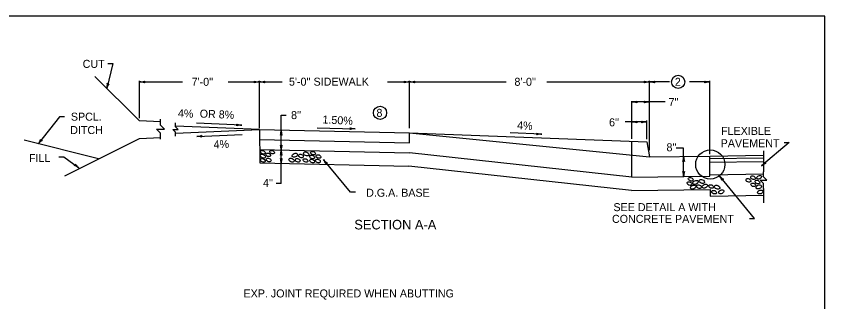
# Model space of a CAD drawing. Extents: x 39.9 to 72.9, y 2.3 to 22.3.
# Drawn here: x 53.07 to 72.88, y 15.35 to 22.35 of the extents above; entities that cross this region are included whole.
import ezdxf

# ---------------------------------------------------------------- set-up
doc = ezdxf.new("R2010")
doc.units = 0
for name, color, linetype in [('Level 1', 7, 'Continuous'), ('Level 2', 7, 'Continuous'), ('z - Construction', 7, 'Continuous')]:
    doc.layers.add(name, color=color, linetype=linetype)

msp = doc.modelspace()

# ---------------------------------------------------------------- linework, layer by layer
at = {"layer": 'Level 1'}
for p, q in [((55.433, 21.191), (55.289, 20.581)), ((55.311, 21.191), (55.433, 21.191)), ((56.085, 19.785), (54.996, 20.874)), ((56.085, 19.853), (56.085, 20.766)), ((56.085, 20.738), (57.143, 20.738)), ((58.26, 20.738), (59.025, 20.738)), ((59.025, 19.607), (59.025, 20.762)), ((59.025, 20.738), (59.585, 20.738)), ((62.165, 20.738), (62.7, 20.738)), ((62.7, 19.607), (62.7, 20.766)), ((62.7, 20.738), (65.066, 20.738)), ((66.064, 20.738), (68.58, 20.738)), ((68.58, 19.066), (68.58, 20.766)), ((69.071, 20.738), (68.58, 20.738)), ((70.058, 20.738), (69.557, 20.738)), ((70.058, 18.972), (70.058, 20.769)), ((68.152, 19.345), (68.152, 20.271)), ((68.964, 20.248), (68.152, 20.248)), ((68.58, 20.248), (68.336, 20.248)), ((54.126, 19.883), (53.608, 19.223)), ((54.249, 19.883), (54.126, 19.883)), ((59.558, 19.927), (59.68, 19.927)), ((59.558, 19.56), (59.558, 19.927)), ((56.598, 19.764), (56.085, 19.785)), ((59.025, 19.571), (56.968, 19.657)), ((58.592, 19.68), (57.487, 19.726)), ((68.519, 19.758), (67.987, 19.758)), ((68.519, 19.333), (68.519, 19.794)), ((56.968, 19.485), (59.025, 19.571)), ((57.492, 19.405), (58.603, 19.451)), ((59.025, 19.571), (59.031, 18.754)), ((59.025, 19.571), (62.7, 19.495)), ((59.558, 19.07), (59.558, 19.56)), ((60.438, 19.612), (61.37, 19.593)), ((62.7, 19.495), (68.58, 18.9)), ((62.7, 19.25), (62.7, 19.495)), ((62.7, 19.495), (68.519, 19.268)), ((65.946, 19.457), (65.167, 19.49)), ((55.081, 18.855), (53.264, 19.309)), ((54.254, 18.441), (56.085, 19.357)), ((56.085, 19.357), (56.598, 19.378)), ((59.025, 19.326), (62.7, 19.25)), ((68.152, 18.403), (68.152, 19.268)), ((68.519, 19.268), (68.58, 18.9)), ((71.999, 19.252), (71.328, 18.683)), ((71.876, 19.252), (71.999, 19.252)), ((59.028, 19.081), (62.705, 19.005)), ((59.558, 18.254), (59.558, 19.07)), ((69.417, 19.113), (69.231, 19.113)), ((69.417, 18.423), (69.417, 19.113)), ((71.373, 19.053), (71.373, 18.536)), ((54.114, 18.901), (54.236, 18.901)), ((54.236, 18.901), (54.6, 18.636)), ((61.256, 18.041), (60.594, 18.835)), ((68.152, 18.403), (62.705, 19.005)), ((68.58, 18.9), (70.058, 18.923)), ((70.058, 18.923), (71.373, 18.944)), ((70.058, 18.433), (70.058, 18.923)), ((70.059, 18.862), (71.373, 18.883)), ((59.031, 18.754), (62.681, 18.679)), ((68.136, 18.076), (62.681, 18.679)), ((70.06, 18.77), (71.373, 18.791)), ((68.152, 18.403), (70.058, 18.433)), ((70.065, 18.464), (71.373, 18.484)), ((71.156, 17.392), (70.297, 18.44)), ((59.558, 18.254), (59.435, 18.254)), ((61.379, 18.041), (61.256, 18.041)), ((68.136, 18.076), (70.063, 18.107)), ((70.063, 18.107), (70.063, 17.943)), ((71.373, 18.127), (71.373, 17.775)), ((70.063, 17.943), (71.381, 17.964)), ((71.033, 17.392), (71.156, 17.392))]:
    msp.add_line(p, q, dxfattribs=at)
for points in [[(56.598, 19.34), (56.598, 19.487), (56.5, 19.585), (56.696, 19.585), (56.598, 19.683), (56.598, 19.83)], [(56.968, 19.408), (56.968, 19.506), (56.903, 19.571), (57.034, 19.571), (56.968, 19.637), (56.968, 19.735)], [(71.373, 18.127), (71.373, 18.25), (71.291, 18.332), (71.455, 18.332), (71.373, 18.413), (71.373, 18.536)]]:
    msp.add_lwpolyline(points, dxfattribs=at)
for centre, radius in [((69.284, 20.739), 0.161), ((70.07, 18.717), 0.358)]:
    msp.add_circle(centre, radius, dxfattribs=at)
for centre, radius, start, end in [((54.916, 20.669), 0.383, 346.7236, 5.3924), ((55.662, 20.493), 0.383, 148.0708, 166.7175), ((55.323, 20.723), 0.0306, 215.4982, 297.6149), ((56.085, 21.121), 0.383, 270, 288.6688), ((56.085, 20.355), 0.383, 71.3472, 89.9939), ((56.085, 21.121), 0.383, 269.9878, 270), ((56.231, 20.738), 0.0306, 138.7746, 220.8913), ((58.88, 20.738), 0.0306, 318.7746, 40.8913), ((59.025, 21.121), 0.383, 251.3472, 269.9939), ((59.025, 20.355), 0.383, 90, 108.6688), ((59.025, 21.121), 0.383, 270, 288.6688), ((59.025, 20.355), 0.383, 71.3472, 89.9939), ((59.025, 21.121), 0.383, 269.9878, 270), ((59.025, 20.355), 0.383, 89.9878, 90), ((59.171, 20.738), 0.0306, 138.7746, 220.8913), ((62.555, 20.738), 0.0306, 318.7746, 40.8913), ((62.7, 21.121), 0.383, 251.3472, 269.9939), ((62.7, 20.355), 0.383, 90, 108.6688), ((62.7, 21.121), 0.383, 270, 288.6688), ((62.7, 20.355), 0.383, 89.9878, 90), ((62.7, 20.355), 0.383, 71.3472, 89.9939), ((62.7, 21.121), 0.383, 269.9878, 270), ((62.846, 20.738), 0.0306, 138.7746, 220.8913), ((68.435, 20.738), 0.0306, 318.7746, 40.8913), ((68.58, 21.121), 0.383, 251.3472, 269.9939), ((68.58, 20.355), 0.383, 90, 108.6688), ((68.58, 21.121), 0.383, 270, 288.6688), ((68.58, 20.355), 0.383, 71.3472, 89.9939), ((68.58, 21.121), 0.383, 269.9878, 270), ((68.58, 20.355), 0.383, 89.9878, 90), ((68.726, 20.738), 0.0306, 138.7746, 220.8913), ((69.912, 20.738), 0.0306, 318.7746, 40.8913), ((70.058, 21.121), 0.383, 251.3472, 269.9939), ((70.058, 20.355), 0.383, 90, 108.6688), ((70.058, 20.355), 0.383, 89.9878, 90), ((54.916, 20.669), 0.383, 346.7114, 346.7236), ((68.152, 20.631), 0.383, 270, 288.6688), ((68.152, 19.865), 0.383, 71.3472, 89.9939), ((68.152, 20.631), 0.383, 269.9878, 270), ((68.297, 20.248), 0.0306, 138.7746, 220.8913), ((68.435, 20.248), 0.0306, 318.7746, 40.8913), ((68.58, 20.631), 0.383, 251.3472, 269.9939), ((68.58, 19.865), 0.383, 90, 108.6688), ((68.58, 19.865), 0.383, 89.9878, 90), ((58.446, 19.686), 0.0306, 316.3885, 38.5052), ((58.576, 19.297), 0.383, 87.6139, 106.2827), ((58.608, 20.062), 0.383, 248.961, 267.6078), ((58.576, 19.297), 0.383, 87.6017, 87.6139), ((61.225, 19.596), 0.0306, 317.5857, 39.7024), ((61.378, 19.976), 0.383, 250.1583, 268.805), ((68.152, 20.141), 0.383, 270, 288.6688), ((68.152, 19.375), 0.383, 71.3472, 89.9939), ((68.152, 20.141), 0.383, 269.9878, 270), ((68.297, 19.758), 0.0306, 138.7746, 220.8913), ((68.373, 19.758), 0.0306, 318.7746, 40.8913), ((68.519, 20.141), 0.383, 251.3472, 269.9939), ((68.519, 19.375), 0.383, 90, 108.6688), ((68.519, 19.375), 0.383, 89.9878, 90), ((57.476, 19.788), 0.383, 272.3868, 291.0556), ((57.638, 19.411), 0.0306, 141.1614, 223.2781), ((59.175, 19.56), 0.383, 341.3472, 359.9939), ((59.558, 19.414), 0.0306, 48.7746, 130.8913), ((59.941, 19.56), 0.383, 180, 198.6688), ((59.941, 19.56), 0.383, 179.9878, 180), ((61.362, 19.21), 0.383, 88.8111, 107.4799), ((61.362, 19.21), 0.383, 88.7989, 88.8111), ((65.801, 19.464), 0.0306, 316.3904, 38.5071), ((65.93, 19.075), 0.383, 87.6158, 106.2846), ((65.962, 19.84), 0.383, 248.963, 267.6097), ((65.93, 19.075), 0.383, 87.6036, 87.6158), ((53.306, 19.46), 0.383, 321.8443, 340.5131), ((53.909, 18.987), 0.383, 123.1915, 141.8382), ((53.306, 19.46), 0.383, 321.8321, 321.8443), ((53.698, 19.338), 0.0306, 190.6189, 272.7356), ((57.508, 19.022), 0.383, 73.734, 92.3807), ((57.476, 19.788), 0.383, 272.3746, 272.3868), ((59.558, 19.215), 0.0306, 228.7746, 310.8913), ((59.175, 19.07), 0.383, 0, 18.6688), ((59.175, 19.07), 0.383, 341.3472, 359.9939), ((59.941, 19.07), 0.383, 161.3472, 179.9939), ((59.175, 19.07), 0.383, 359.9878, 0), ((59.941, 19.07), 0.383, 180, 198.6688), ((59.941, 19.07), 0.383, 179.9878, 180), ((59.558, 18.924), 0.0306, 48.7746, 130.8913), ((59.558, 18.889), 0.0306, 228.7746, 310.8913), ((59.175, 18.744), 0.383, 0, 18.6688), ((59.941, 18.744), 0.383, 161.3472, 179.9939), ((60.888, 19.08), 0.383, 219.8229, 238.4917), ((60.3, 18.59), 0.383, 21.1701, 39.8168), ((60.888, 19.08), 0.383, 219.8107, 219.823), ((69.034, 18.913), 0.383, 341.3472, 359.9939), ((69.8, 18.913), 0.383, 180, 198.6688), ((69.8, 18.913), 0.383, 179.9878, 180), ((54.482, 18.722), 0.0306, 282.6593, 4.776), ((54.374, 18.326), 0.383, 53.8847, 72.5535), ((54.826, 18.945), 0.383, 215.2319, 233.8786), ((54.374, 18.326), 0.383, 53.8725, 53.8847), ((59.175, 18.744), 0.383, 359.9878, 0), ((60.687, 18.723), 0.0306, 88.5975, 170.7142), ((69.417, 18.768), 0.0306, 48.7746, 130.8913), ((71.08, 18.975), 0.383, 310.3048, 328.9735), ((71.576, 18.391), 0.383, 111.6519, 130.2987), ((71.08, 18.975), 0.383, 310.2925, 310.3048), ((71.439, 18.777), 0.0306, 179.0794, 261.1961), ((69.417, 18.569), 0.0306, 228.7746, 310.8913), ((69.034, 18.423), 0.383, 0, 18.6688), ((69.8, 18.423), 0.383, 161.3472, 179.9939), ((70.593, 18.683), 0.383, 219.3295, 237.9983), ((70, 18.197), 0.383, 20.6766, 39.3234), ((70.593, 18.683), 0.383, 219.3173, 219.3295), ((69.034, 18.423), 0.383, 359.9878, 0), ((70.389, 18.327), 0.0306, 88.1041, 170.2208)]:
    msp.add_arc(centre, radius, start, end, dxfattribs=at)
for centre, major_axis in [((59.106, 19.016), (-0.0558, 0.0248)), ((59.336, 19.019), (-0.0558, 0.0248)), ((60.171, 18.974), (-0.062, 0.0276)), ((60.338, 18.994), (-0.0558, 0.0248)), ((59.11, 18.921), (-0.062, 0.0276)), ((59.11, 18.818), (-0.0558, 0.0248)), ((59.242, 18.953), (-0.0558, 0.0248)), ((59.251, 18.827), (-0.0558, 0.0248)), ((59.812, 18.823), (-0.062, 0.0276)), ((59.891, 18.942), (-0.062, -0.0276)), ((59.963, 18.818), (-0.0558, 0.0248)), ((60.042, 18.925), (-0.0558, 0.0248)), ((60.155, 18.815), (-0.0558, 0.0248)), ((60.316, 18.9), (-0.0558, 0.0248)), ((60.319, 18.799), (-0.0558, 0.0248)), ((60.458, 18.802), (-0.0558, 0.0248)), ((60.47, 18.912), (-0.0558, 0.0248)), ((71.118, 18.392), (-0.0558, 0.0248)), ((71.269, 18.404), (0.0558, 0.0248)), ((69.559, 18.25), (-0.0558, 0.0248)), ((69.59, 18.354), (-0.0558, 0.0248)), ((69.707, 18.279), (-0.062, -0.0276)), ((69.864, 18.302), (-0.062, 0.0276)), ((69.937, 18.185), (-0.062, -0.0276)), ((70.091, 18.178), (-0.0558, 0.0248)), ((71.004, 18.326), (-0.0558, 0.0248)), ((71.124, 18.218), (-0.0558, 0.0248)), ((71.225, 18.285), (-0.0558, 0.0248)), ((69.65, 18.163), (-0.062, -0.0276)), ((69.792, 18.174), (-0.0558, 0.0248)), ((70.163, 18.039), (-0.0558, 0.0248)), ((70.239, 18.158), (-0.062, 0.0276)), ((70.34, 18.046), (-0.062, -0.0276)), ((71.257, 18.166), (-0.062, -0.0276)), ((71.294, 18.043), (-0.062, -0.0276))]:
    msp.add_ellipse(centre, major_axis=major_axis, ratio=0.667053, dxfattribs=at)
at = {"layer": 'Level 2'}
msp.add_circle((61.98, 19.982), 0.161, dxfattribs=at)
at = {"layer": 'z - Construction'}
msp.add_lwpolyline([(39.876, 2.323), (72.876, 2.323), (72.876, 22.348), (39.876, 22.348)], close=True, dxfattribs=at)

# ---------------------------------------------------------------- texts
at = {"layer": 'Level 1'}
for s, height, p in [('CUT', 0.196, (54.694, 21.083)), ("7'-0''", 0.196, (57.364, 20.643)), ("5'-0'' SIDEWALK", 0.196, (59.749, 20.647)), ("8'-0''", 0.196, (65.272, 20.644)), ('2', 0.196, (69.202, 20.643)), ("7''", 0.196, (69.048, 20.145)), ("8''", 0.196, (59.8, 19.828)), ('SPCL.', 0.196, (54.406, 19.789)), ("6''", 0.196, (67.59, 19.651)), ('DITCH', 0.196, (54.389, 19.462)), ('FLEXIBLE', 0.196, (70.334, 19.442)), ("8''", 0.196, (68.997, 19.04)), ('PAVEMENT', 0.196, (70.324, 19.139)), ('FILL', 0.196, (53.379, 18.778)), ("4''", 0.196, (59.112, 18.167)), ('D.G.A. BASE', 0.196, (61.639, 17.927)), ('SEE DETAIL A WITH', 0.196, (67.698, 17.574)), ('CONCRETE PAVEMENT', 0.196, (67.662, 17.287)), ('SECTION A-A', 0.2352, (61.349, 17.126)), ('EXP. JOINT REQUIRED WHEN ABUTTING', 0.196, (58.635, 15.461))]:
    msp.add_text(s, height=height, dxfattribs=at).set_placement(p)
for s, rotation, p in [('4% ', 357.6141, (57.025, 19.876)), ('OR 8%', 357.6141, (57.559, 19.867)), ('1.50%', 357, (60.565, 19.724)), ('4%', 356, (65.333, 19.586)), ('4%', 2.3859, (57.906, 19.109))]:
    msp.add_text(s, height=0.196, rotation=rotation, dxfattribs=at).set_placement(p)
at = {"layer": 'Level 2'}
msp.add_text('8', height=0.196, dxfattribs=at).set_placement((61.892, 19.883))

doc.saveas('drawing.dxf')
